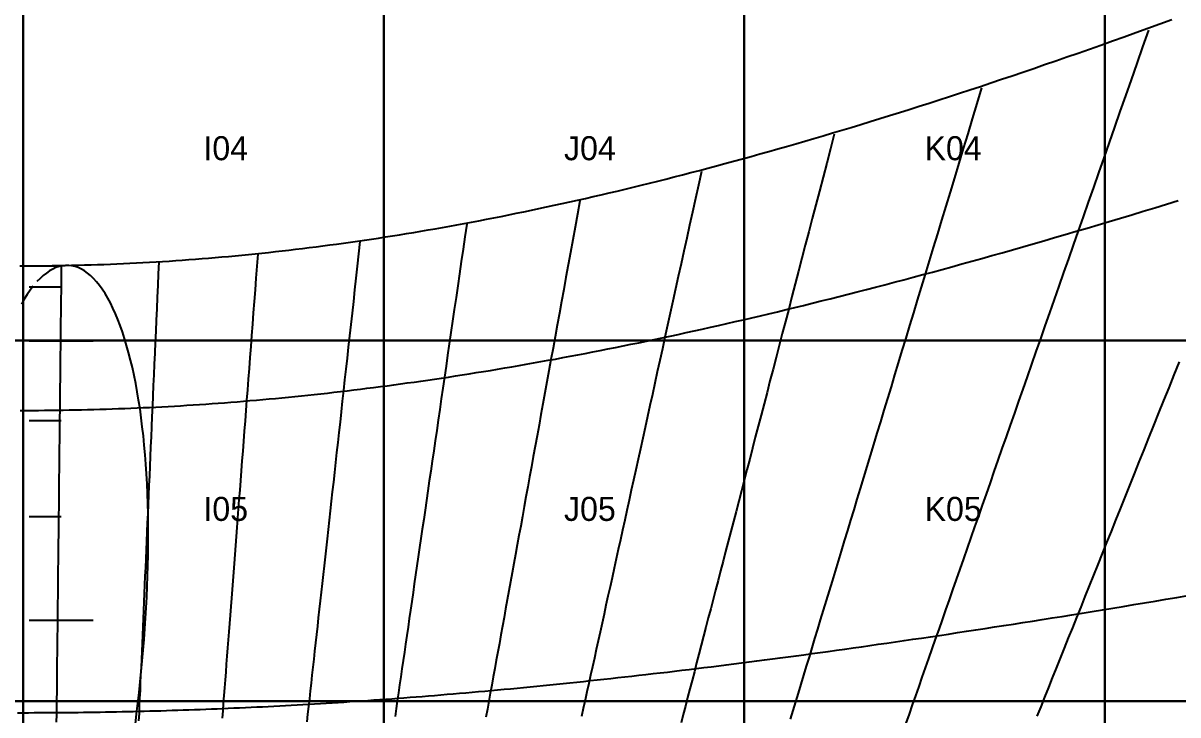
# Model space of a CAD drawing. Header units: millimetres. Extents: x -7250 to 7250, y -7250 to 7250.
# Drawn here: x 0 to 2882, y 2666 to 4392 of the extents above; entities that cross this region are included whole.
import ezdxf

# ---------------------------------------------------------------- set-up
doc = ezdxf.new("R2010")
doc.units = ezdxf.units.MM
for name, color, linetype in [('CUT', 1, 'Continuous'), ('DECL', 30, 'Continuous'), ('HOUR', 7, 'Continuous'), ('HOUR15', 9, 'Continuous'), ('HOUR30', 8, 'Continuous'), ('ID', 3, 'Continuous'), ('MERID', 40, 'Continuous'), ('NOON', 6, 'Continuous'), ('TICKS', 2, 'Continuous')]:
    doc.layers.add(name, color=color, linetype=linetype)

msp = doc.modelspace()

# ---------------------------------------------------------------- linework, layer by layer
at = {"layer": 'CUT'}
for points in [[(-900, 4500), (0, 4500), (0, 3600), (-900, 3600), (-900, 4500)], [(0, 4500), (900, 4500), (900, 3600), (0, 3600), (0, 4500)], [(900, 4500), (1800, 4500), (1800, 3600), (900, 3600), (900, 4500)], [(1800, 4500), (2700, 4500), (2700, 3600), (1800, 3600), (1800, 4500)], [(2700, 4500), (3600, 4500), (3600, 3600), (2700, 3600), (2700, 4500)], [(-900, 3600), (0, 3600), (0, 2700), (-900, 2700), (-900, 3600)], [(0, 3600), (900, 3600), (900, 2700), (0, 2700), (0, 3600)], [(900, 3600), (1800, 3600), (1800, 2700), (900, 2700), (900, 3600)], [(1800, 3600), (2700, 3600), (2700, 2700), (1800, 2700), (1800, 3600)], [(2700, 3600), (3600, 3600), (3600, 2700), (2700, 2700), (2700, 3600)], [(-900, 2700), (0, 2700), (0, 1800), (-900, 1800), (-900, 2700)], [(0, 2700), (900, 2700), (900, 1800), (0, 1800), (0, 2700)], [(900, 2700), (1800, 2700), (1800, 1800), (900, 1800), (900, 2700)], [(1800, 2700), (2700, 2700), (2700, 1800), (1800, 1800), (1800, 2700)], [(2700, 2700), (3600, 2700), (3600, 1800), (2700, 1800), (2700, 2700)]]:
    msp.add_lwpolyline(points, close=True, dxfattribs=at)
for radius in [7250, 6350]:
    msp.add_circle((0, 0), radius, dxfattribs=at)
at = {"layer": 'DECL'}
for points in [[(-8.1, 3786.5), (8.1, 3786.5), (24.2, 3786.6), (40.3, 3786.7), (56.4, 3786.8), (72.6, 3787), (88.7, 3787.2), (104.8, 3787.5), (121, 3787.8), (137.1, 3788.2), (153.3, 3788.6), (169.5, 3789.1), (185.6, 3789.6), (201.8, 3790.2), (218, 3790.8), (234.2, 3791.5), (250.5, 3792.2), (266.7, 3792.9), (283, 3793.7), (299.2, 3794.6), (315.5, 3795.5), (331.8, 3796.4), (348.2, 3797.4), (364.5, 3798.5), (380.9, 3799.5), (397.3, 3800.7), (413.7, 3801.9), (430.1, 3803.1), (446.6, 3804.4), (463.1, 3805.7), (479.6, 3807.1), (496.1, 3808.6), (512.7, 3810.1), (529.3, 3811.6), (545.9, 3813.2), (562.6, 3814.8), (579.3, 3816.5), (596, 3818.2), (612.8, 3820), (629.6, 3821.9), (646.4, 3823.8), (663.3, 3825.7), (680.2, 3827.7), (697.2, 3829.8), (714.2, 3831.9), (731.2, 3834), (748.3, 3836.2), (765.5, 3838.5), (782.6, 3840.8), (799.9, 3843.2), (817.1, 3845.6), (834.5, 3848.1), (851.8, 3850.7), (869.3, 3853.2), (886.8, 3855.9), (904.3, 3858.6), (921.9, 3861.4), (939.5, 3864.2), (957.3, 3867.1), (975, 3870), (992.9, 3873), (1010.7, 3876.1), (1028.7, 3879.2), (1046.7, 3882.4), (1064.8, 3885.6), (1083, 3888.9), (1101.2, 3892.2), (1119.5, 3895.7), (1137.9, 3899.1), (1156.3, 3902.7), (1174.8, 3906.3), (1193.4, 3910), (1212.1, 3913.7), (1230.8, 3917.5), (1249.7, 3921.4), (1268.6, 3925.3), (1287.6, 3929.3), (1306.7, 3933.4), (1325.8, 3937.6), (1345.1, 3941.8), (1364.5, 3946), (1383.9, 3950.4), (1403.4, 3954.8), (1423.1, 3959.3), (1442.8, 3963.9), (1462.6, 3968.5), (1482.6, 3973.2), (1502.6, 3978), (1522.8, 3982.9), (1543, 3987.8), (1563.4, 3992.9), (1583.9, 3998), (1604.4, 4003.1), (1625.2, 4008.4), (1646, 4013.7), (1666.9, 4019.2), (1688, 4024.7), (1709.2, 4030.3), (1730.5, 4035.9), (1751.9, 4041.7), (1773.5, 4047.5), (1795.2, 4053.5), (1817, 4059.5), (1839, 4065.6), (1861.1, 4071.8), (1883.4, 4078.1), (1905.8, 4084.5), (1928.4, 4091), (1951.1, 4097.6), (1974, 4104.3), (1997, 4111.1), (2020.2, 4118), (2043.5, 4124.9), (2067, 4132), (2090.7, 4139.2), (2114.6, 4146.5), (2138.6, 4153.9), (2162.8, 4161.5), (2187.2, 4169.1), (2211.8, 4176.8), (2236.6, 4184.7), (2261.5, 4192.7), (2286.7, 4200.8), (2312, 4209), (2337.6, 4217.3), (2363.3, 4225.7), (2389.3, 4234.3), (2415.5, 4243), (2441.9, 4251.9), (2468.6, 4260.8), (2495.4, 4269.9), (2522.5, 4279.2), (2549.8, 4288.5), (2577.4, 4298), (2605.2, 4307.7), (2633.3, 4317.5), (2661.6, 4327.4), (2690.2, 4337.5), (2719, 4347.8), (2748.1, 4358.2), (2777.5, 4368.7), (2807.2, 4379.4), (2837.2, 4390.3), (2867.4, 4401.3)], [(-7.7, 3425.8), (7.7, 3425.8), (23, 3425.8), (38.3, 3425.9), (53.7, 3426), (69, 3426.1), (84.3, 3426.3), (99.7, 3426.5), (115, 3426.8), (130.4, 3427.1), (145.8, 3427.4), (161.1, 3427.8), (176.5, 3428.2), (191.9, 3428.6), (207.3, 3429.1), (222.7, 3429.6), (238.2, 3430.1), (253.6, 3430.7), (269, 3431.3), (284.5, 3432), (300, 3432.6), (315.5, 3433.4), (331, 3434.1), (346.5, 3434.9), (362.1, 3435.8), (377.6, 3436.6), (393.2, 3437.5), (408.8, 3438.5), (424.5, 3439.5), (440.1, 3440.5), (455.8, 3441.6), (471.5, 3442.7), (487.3, 3443.8), (503, 3445), (518.8, 3446.2), (534.6, 3447.4), (550.5, 3448.7), (566.3, 3450.1), (582.2, 3451.4), (598.2, 3452.8), (614.1, 3454.3), (630.1, 3455.8), (646.2, 3457.3), (662.3, 3458.9), (678.4, 3460.5), (694.5, 3462.1), (710.7, 3463.8), (726.9, 3465.5), (743.2, 3467.3), (759.5, 3469.1), (775.9, 3471), (792.3, 3472.9), (808.7, 3474.8), (825.2, 3476.8), (841.8, 3478.8), (858.3, 3480.9), (875, 3483), (891.7, 3485.1), (908.4, 3487.3), (925.2, 3489.6), (942, 3491.8), (958.9, 3494.2), (975.9, 3496.5), (992.9, 3499), (1010, 3501.4), (1027.1, 3503.9), (1044.3, 3506.5), (1061.6, 3509.1), (1078.9, 3511.7), (1096.3, 3514.4), (1113.7, 3517.2), (1131.2, 3520), (1148.8, 3522.8), (1166.5, 3525.7), (1184.2, 3528.7), (1202, 3531.7), (1219.9, 3534.7), (1237.8, 3537.8), (1255.8, 3540.9), (1273.9, 3544.1), (1292.1, 3547.4), (1310.4, 3550.7), (1328.7, 3554), (1347.2, 3557.5), (1365.7, 3560.9), (1384.3, 3564.4), (1403, 3568), (1421.8, 3571.6), (1440.6, 3575.3), (1459.6, 3579.1), (1478.7, 3582.9), (1497.8, 3586.7), (1517.1, 3590.7), (1536.5, 3594.6), (1555.9, 3598.7), (1575.5, 3602.8), (1595.2, 3606.9), (1614.9, 3611.2), (1634.8, 3615.4), (1654.8, 3619.8), (1675, 3624.2), (1695.2, 3628.7), (1715.6, 3633.2), (1736, 3637.9), (1756.6, 3642.5), (1777.4, 3647.3), (1798.2, 3652.1), (1819.2, 3657), (1840.3, 3662), (1861.5, 3667), (1882.9, 3672.1), (1904.4, 3677.3), (1926.1, 3682.5), (1947.9, 3687.9), (1969.8, 3693.3), (1991.9, 3698.8), (2014.2, 3704.3), (2036.6, 3710), (2059.1, 3715.7), (2081.8, 3721.5), (2104.7, 3727.4), (2127.7, 3733.4), (2151, 3739.4), (2174.3, 3745.6), (2197.9, 3751.8), (2221.6, 3758.1), (2245.5, 3764.5), (2269.6, 3771), (2293.9, 3777.6), (2318.4, 3784.3), (2343, 3791.1), (2367.9, 3798), (2393, 3805), (2418.2, 3812.1), (2443.7, 3819.3), (2469.4, 3826.6), (2495.3, 3834), (2521.5, 3841.5), (2547.8, 3849.1), (2574.4, 3856.8), (2601.2, 3864.6), (2628.3, 3872.6), (2655.6, 3880.7), (2683.1, 3888.8), (2710.9, 3897.1), (2738.9, 3905.6), (2767.2, 3914.1), (2795.8, 3922.8), (2824.7, 3931.6), (2853.8, 3940.5), (2883.2, 3949.6)], [(-13.7, 2671.5), (0, 2671.5), (13.7, 2671.5), (27.4, 2671.6), (41.1, 2671.6), (54.8, 2671.7), (68.5, 2671.7), (82.2, 2671.8), (95.9, 2671.9), (109.6, 2672.1), (123.4, 2672.2), (137.1, 2672.3), (150.8, 2672.5), (164.6, 2672.7), (178.3, 2672.9), (192.1, 2673.1), (205.8, 2673.3), (219.6, 2673.6), (233.4, 2673.8), (247.2, 2674.1), (261, 2674.4), (274.8, 2674.7), (288.6, 2675.1), (302.5, 2675.4), (316.4, 2675.8), (330.2, 2676.1), (344.1, 2676.5), (358, 2676.9), (371.9, 2677.4), (385.9, 2677.8), (399.8, 2678.3), (413.8, 2678.7), (427.8, 2679.2), (441.8, 2679.7), (455.9, 2680.3), (469.9, 2680.8), (484, 2681.4), (498.1, 2681.9), (512.2, 2682.5), (526.4, 2683.2), (540.5, 2683.8), (554.7, 2684.4), (569, 2685.1), (583.2, 2685.8), (597.5, 2686.5), (611.8, 2687.2), (626.1, 2687.9), (640.5, 2688.7), (654.9, 2689.4), (669.3, 2690.2), (683.8, 2691), (698.3, 2691.8), (712.8, 2692.7), (727.4, 2693.5), (742, 2694.4), (756.6, 2695.3), (771.3, 2696.2), (786, 2697.2), (800.7, 2698.1), (815.5, 2699.1), (830.3, 2700.1), (845.2, 2701.1), (860.1, 2702.1), (875.1, 2703.2), (890.1, 2704.2), (905.1, 2705.3), (920.2, 2706.4), (935.3, 2707.5), (950.5, 2708.7), (965.7, 2709.9), (981, 2711), (996.3, 2712.2), (1011.7, 2713.5), (1027.1, 2714.7), (1042.6, 2716), (1058.2, 2717.3), (1073.7, 2718.6), (1089.4, 2719.9), (1105.1, 2721.3), (1120.9, 2722.7), (1136.7, 2724.1), (1152.5, 2725.5), (1168.5, 2726.9), (1184.5, 2728.4), (1200.6, 2729.9), (1216.7, 2731.4), (1232.9, 2732.9), (1249.1, 2734.5), (1265.5, 2736.1), (1281.9, 2737.7), (1298.3, 2739.3), (1314.9, 2741), (1331.5, 2742.6), (1348.1, 2744.4), (1364.9, 2746.1), (1381.7, 2747.8), (1398.6, 2749.6), (1415.6, 2751.4), (1432.7, 2753.2), (1449.9, 2755.1), (1467.1, 2757), (1484.4, 2758.9), (1501.8, 2760.8), (1519.3, 2762.8), (1536.9, 2764.8), (1554.5, 2766.8), (1572.3, 2768.9), (1590.1, 2770.9), (1608.1, 2773), (1626.1, 2775.2), (1644.3, 2777.3), (1662.5, 2779.5), (1680.8, 2781.8), (1699.3, 2784), (1717.8, 2786.3), (1736.5, 2788.6), (1755.2, 2791), (1774.1, 2793.3), (1793.1, 2795.7), (1812.2, 2798.2), (1831.4, 2800.7), (1850.7, 2803.2), (1870.1, 2805.7), (1889.7, 2808.3), (1909.4, 2810.9), (1929.2, 2813.6), (1949.1, 2816.2), (1969.2, 2819), (1989.4, 2821.7), (2009.7, 2824.5), (2030.1, 2827.3), (2050.7, 2830.2), (2071.5, 2833.1), (2092.4, 2836.1), (2113.4, 2839), (2134.6, 2842.1), (2155.9, 2845.1), (2177.3, 2848.2), (2199, 2851.4), (2220.8, 2854.6), (2242.7, 2857.8), (2264.8, 2861.1), (2287.1, 2864.4), (2309.5, 2867.8), (2332.1, 2871.2), (2354.9, 2874.7), (2377.9, 2878.2), (2401, 2881.7), (2424.4, 2885.3), (2447.9, 2889), (2471.6, 2892.7), (2495.5, 2896.4), (2519.6, 2900.2), (2543.9, 2904.1), (2568.4, 2908), (2593.1, 2911.9), (2618, 2915.9), (2643.1, 2920), (2668.5, 2924.1), (2694, 2928.3), (2719.8, 2932.5), (2745.9, 2936.8), (2772.1, 2941.2), (2798.6, 2945.6), (2825.4, 2950.1), (2852.4, 2954.6), (2879.7, 2959.2), (2907.2, 2963.9)]]:
    msp.add_lwpolyline(points, dxfattribs=at)
at = {"layer": 'HOUR'}
for points in [[(2392.5, 4230.4), (2380.8, 4191.8), (2369.2, 4153.7), (2357.8, 4116.1), (2346.5, 4079), (2335.4, 4042.4), (2324.5, 4006.2), (2313.6, 3970.5), (2303, 3935.3), (2292.4, 3900.5), (2282, 3866.2), (2271.7, 3832.3), (2261.5, 3798.8), (2251.5, 3765.7), (2241.6, 3733), (2231.8, 3700.7), (2222.1, 3668.8), (2212.5, 3637.3), (2203.1, 3606.1), (2193.7, 3575.3), (2184.5, 3544.8), (2175.3, 3514.7), (2166.3, 3484.9), (2157.4, 3455.5), (2148.5, 3426.3), (2139.8, 3397.5), (2131.2, 3369), (2122.6, 3340.9), (2114.1, 3313), (2105.8, 3285.4), (2097.5, 3258.1), (2089.3, 3231), (2081.2, 3204.3), (2073.1, 3177.8), (2065.2, 3151.6), (2057.3, 3125.7), (2049.5, 3100), (2041.8, 3074.5), (2034.2, 3049.4), (2026.6, 3024.4), (2019.1, 2999.7), (2011.7, 2975.2), (2004.3, 2951), (1997, 2927), (1989.8, 2903.2), (1982.7, 2879.6), (1975.6, 2856.2), (1968.6, 2833.1), (1961.6, 2810.2), (1954.7, 2787.4), (1947.9, 2764.9), (1941.1, 2742.5), (1934.4, 2720.4), (1927.7, 2698.4), (1921.1, 2676.6), (1914.5, 2655)], [(1107.3, 3890.6), (1102.7, 3859.1), (1098.2, 3828), (1093.7, 3797.2), (1089.3, 3766.8), (1084.9, 3736.8), (1080.6, 3707.1), (1076.3, 3677.8), (1072.1, 3648.8), (1067.9, 3620.1), (1063.8, 3591.7), (1059.7, 3563.7), (1055.6, 3536), (1051.6, 3508.5), (1047.7, 3481.4), (1043.8, 3454.6), (1039.9, 3428), (1036.1, 3401.7), (1032.3, 3375.7), (1028.5, 3350), (1024.8, 3324.5), (1021.2, 3299.3), (1017.5, 3274.4), (1013.9, 3249.7), (1010.4, 3225.2), (1006.8, 3201), (1003.3, 3177), (999.9, 3153.3), (996.4, 3129.7), (993, 3106.4), (989.7, 3083.3), (986.4, 3060.5), (983.1, 3037.8), (979.8, 3015.4), (976.5, 2993.1), (973.3, 2971.1), (970.1, 2949.2), (967, 2927.6), (963.9, 2906.1), (960.8, 2884.8), (957.7, 2863.7), (954.6, 2842.8), (951.6, 2822.1), (948.6, 2801.5), (945.7, 2781.1), (942.7, 2760.9), (939.8, 2740.9), (936.9, 2721), (934, 2701.2), (931.2, 2681.6), (928.3, 2662.2)], [(95.3, 3787.1), (95, 3757.7), (94.7, 3728.6), (94.4, 3699.8), (94.1, 3671.4), (93.7, 3643.3), (93.4, 3615.5), (93.1, 3588), (92.8, 3560.8), (92.6, 3534), (92.3, 3507.4), (92, 3481.1), (91.7, 3455), (91.4, 3429.3), (91.1, 3403.8), (90.9, 3378.6), (90.6, 3353.6), (90.3, 3328.9), (90.1, 3304.5), (89.8, 3280.3), (89.5, 3256.3), (89.3, 3232.5), (89, 3209), (88.8, 3185.8), (88.5, 3162.7), (88.3, 3139.9), (88, 3117.2), (87.8, 3094.8), (87.5, 3072.6), (87.3, 3050.6), (87.1, 3028.8), (86.8, 3007.2), (86.6, 2985.8), (86.4, 2964.6), (86.1, 2943.5), (85.9, 2922.7), (85.7, 2902), (85.5, 2881.5), (85.2, 2861.2), (85, 2841), (84.8, 2821), (84.6, 2801.2), (84.4, 2781.5), (84.2, 2762), (84, 2742.7), (83.8, 2723.5), (83.5, 2704.5), (83.3, 2685.6), (83.1, 2666.8), (82.9, 2648.2)]]:
    msp.add_lwpolyline(points, dxfattribs=at)
at = {"layer": 'HOUR15'}
for points in [[(2808.9, 4374.6), (2794.3, 4332.8), (2779.9, 4291.6), (2765.6, 4251), (2751.6, 4210.9), (2737.8, 4171.4), (2724.1, 4132.4), (2710.7, 4093.9), (2697.4, 4056), (2684.3, 4018.5), (2671.3, 3981.6), (2658.5, 3945.1), (2645.9, 3909.1), (2633.5, 3873.5), (2621.2, 3838.4), (2609.1, 3803.7), (2597.1, 3769.5), (2585.2, 3735.6), (2573.5, 3702.2), (2562, 3669.2), (2550.5, 3636.6), (2539.3, 3604.3), (2528.1, 3572.5), (2517.1, 3541), (2506.2, 3509.9), (2495.4, 3479.1), (2484.8, 3448.7), (2474.2, 3418.6), (2463.8, 3388.8), (2453.5, 3359.4), (2443.3, 3330.3), (2433.2, 3301.5), (2423.3, 3273), (2413.4, 3244.8), (2403.6, 3216.9), (2394, 3189.3), (2384.4, 3162), (2374.9, 3135), (2365.6, 3108.2), (2356.3, 3081.7), (2347.1, 3055.5), (2338, 3029.5), (2329, 3003.8), (2320.1, 2978.4), (2311.3, 2953.1), (2302.5, 2928.2), (2293.9, 2903.4), (2285.3, 2878.9), (2276.8, 2854.6), (2268.4, 2830.6), (2260, 2806.7), (2251.8, 2783.1), (2243.6, 2759.7), (2235.4, 2736.5), (2227.4, 2713.5), (2219.4, 2690.7), (2211.5, 2668.1), (2203.6, 2645.7)], [(2024.4, 4114.8), (2015, 4078.6), (2005.7, 4042.9), (1996.6, 4007.7), (1987.5, 3972.9), (1978.6, 3938.6), (1969.8, 3904.7), (1961.1, 3871.2), (1952.4, 3838.2), (1943.9, 3805.5), (1935.5, 3773.2), (1927.2, 3741.3), (1919, 3709.8), (1910.9, 3678.7), (1902.9, 3647.9), (1895, 3617.5), (1887.2, 3587.4), (1879.5, 3557.7), (1871.8, 3528.3), (1864.2, 3499.2), (1856.8, 3470.5), (1849.4, 3442.1), (1842, 3413.9), (1834.8, 3386.1), (1827.6, 3358.6), (1820.5, 3331.3), (1813.5, 3304.4), (1806.6, 3277.7), (1799.7, 3251.3), (1792.9, 3225.2), (1786.2, 3199.3), (1779.5, 3173.7), (1772.9, 3148.4), (1766.4, 3123.3), (1759.9, 3098.4), (1753.5, 3073.8), (1747.2, 3049.4), (1740.9, 3025.3), (1734.7, 3001.3), (1728.5, 2977.6), (1722.4, 2954.2), (1716.3, 2930.9), (1710.3, 2907.8), (1704.4, 2885), (1698.5, 2862.3), (1692.6, 2839.9), (1686.8, 2817.7), (1681.1, 2795.6), (1675.4, 2773.7), (1669.8, 2752.1), (1664.2, 2730.6), (1658.6, 2709.3), (1653.1, 2688.1), (1647.7, 2667.2), (1642.3, 2646.4)], [(1389.6, 3948.3), (1383.6, 3915.6), (1377.8, 3883.3), (1372, 3851.5), (1366.2, 3820), (1360.6, 3788.8), (1355, 3758.1), (1349.4, 3727.7), (1344, 3697.7), (1338.6, 3668), (1333.2, 3638.6), (1327.9, 3609.6), (1322.7, 3580.9), (1317.6, 3552.5), (1312.5, 3524.5), (1307.4, 3496.7), (1302.4, 3469.3), (1297.5, 3442.1), (1292.6, 3415.2), (1287.7, 3388.7), (1283, 3362.3), (1278.2, 3336.3), (1273.5, 3310.5), (1268.9, 3285), (1264.3, 3259.8), (1259.7, 3234.8), (1255.2, 3210.1), (1250.8, 3185.6), (1246.4, 3161.3), (1242, 3137.3), (1237.7, 3113.5), (1233.4, 3089.9), (1229.1, 3066.6), (1224.9, 3043.4), (1220.8, 3020.5), (1216.6, 2997.8), (1212.5, 2975.3), (1208.5, 2953), (1204.4, 2930.9), (1200.5, 2909), (1196.5, 2887.3), (1192.6, 2865.8), (1188.7, 2844.4), (1184.9, 2823.3), (1181.1, 2802.3), (1177.3, 2781.5), (1173.5, 2760.9), (1169.8, 2740.4), (1166.1, 2720.1), (1162.4, 2700), (1158.8, 2680.1), (1155.2, 2660.3)], [(840.9, 3846.9), (837.5, 3816.3), (834.1, 3786), (830.8, 3756.1), (827.5, 3726.5), (824.3, 3697.3), (821.1, 3668.4), (817.9, 3639.9), (814.8, 3611.7), (811.7, 3583.7), (808.7, 3556.1), (805.6, 3528.8), (802.6, 3501.8), (799.7, 3475.1), (796.8, 3448.7), (793.9, 3422.5), (791, 3396.6), (788.2, 3371), (785.3, 3345.7), (782.6, 3320.6), (779.8, 3295.8), (777.1, 3271.2), (774.4, 3246.8), (771.7, 3222.7), (769.1, 3198.9), (766.5, 3175.2), (763.9, 3151.8), (761.3, 3128.6), (758.7, 3105.7), (756.2, 3082.9), (753.7, 3060.4), (751.3, 3038.1), (748.8, 3015.9), (746.4, 2994), (744, 2972.3), (741.6, 2950.7), (739.2, 2929.4), (736.9, 2908.2), (734.5, 2887.2), (732.2, 2866.4), (729.9, 2845.8), (727.7, 2825.3), (725.4, 2805), (723.2, 2784.9), (721, 2765), (718.8, 2745.2), (716.6, 2725.6), (714.5, 2706.1), (712.3, 2686.8), (710.2, 2667.6), (708.1, 2648.6)], [(338.5, 3795.9), (337.2, 3766.3), (335.9, 3737.1), (334.6, 3708.1), (333.4, 3679.5), (332.2, 3651.3), (330.9, 3623.3), (329.7, 3595.7), (328.5, 3568.4), (327.4, 3541.3), (326.2, 3514.6), (325, 3488.1), (323.9, 3462), (322.8, 3436.1), (321.6, 3410.4), (320.5, 3385.1), (319.4, 3360), (318.3, 3335.2), (317.3, 3310.6), (316.2, 3286.2), (315.1, 3262.1), (314.1, 3238.3), (313.1, 3214.6), (312.1, 3191.2), (311, 3168.1), (310, 3145.1), (309, 3122.4), (308.1, 3099.8), (307.1, 3077.5), (306.1, 3055.4), (305.2, 3033.5), (304.2, 3011.8), (303.3, 2990.3), (302.3, 2968.9), (301.4, 2947.8), (300.5, 2926.8), (299.6, 2906.1), (298.7, 2885.5), (297.8, 2865), (296.9, 2844.8), (296, 2824.7), (295.2, 2804.8), (294.3, 2785), (293.4, 2765.4), (292.6, 2746), (291.8, 2726.7), (290.9, 2707.6), (290.1, 2688.6), (289.3, 2669.8), (288.4, 2651.1)]]:
    msp.add_lwpolyline(points, dxfattribs=at)
at = {"layer": 'HOUR30'}
for points in [[(1693, 4022.1), (1685.5, 3987.9), (1678.1, 3954.1), (1670.8, 3920.7), (1663.5, 3887.8), (1656.3, 3855.3), (1649.3, 3823.1), (1642.3, 3791.4), (1635.4, 3760), (1628.6, 3729), (1621.8, 3698.4), (1615.2, 3668.1), (1608.6, 3638.2), (1602.1, 3608.6), (1595.6, 3579.3), (1589.3, 3550.4), (1583, 3521.8), (1576.8, 3493.5), (1570.6, 3465.5), (1564.5, 3437.8), (1558.5, 3410.4), (1552.5, 3383.3), (1546.6, 3356.5), (1540.8, 3330), (1535, 3303.8), (1529.3, 3277.8), (1523.7, 3252), (1518.1, 3226.6), (1512.5, 3201.4), (1507, 3176.4), (1501.6, 3151.7), (1496.2, 3127.2), (1490.9, 3103), (1485.6, 3079), (1480.4, 3055.2), (1475.2, 3031.7), (1470, 3008.3), (1465, 2985.2), (1459.9, 2962.3), (1454.9, 2939.6), (1450, 2917.1), (1445.1, 2894.8), (1440.2, 2872.7), (1435.4, 2850.8), (1430.6, 2829.1), (1425.9, 2807.6), (1421.2, 2786.2), (1416.5, 2765.1), (1411.9, 2744.1), (1407.3, 2723.3), (1402.8, 2702.6), (1398.3, 2682.1), (1393.8, 2661.8)], [(585.9, 3815.7), (583.6, 3785.7), (581.3, 3756), (579, 3726.7), (576.8, 3697.7), (574.6, 3669.1), (572.4, 3640.8), (570.3, 3612.8), (568.1, 3585.1), (566, 3557.8), (564, 3530.7), (561.9, 3503.9), (559.9, 3477.4), (557.8, 3451.2), (555.8, 3425.3), (553.9, 3399.6), (551.9, 3374.2), (550, 3349.1), (548.1, 3324.2), (546.2, 3299.6), (544.3, 3275.2), (542.4, 3251), (540.6, 3227.1), (538.8, 3203.4), (537, 3180), (535.2, 3156.8), (533.4, 3133.8), (531.7, 3111), (529.9, 3088.4), (528.2, 3066.1), (526.5, 3043.9), (524.8, 3022), (523.1, 3000.2), (521.5, 2978.7), (519.8, 2957.3), (518.2, 2936.1), (516.6, 2915.1), (515, 2894.3), (513.4, 2873.6), (511.8, 2853.2), (510.3, 2832.9), (508.7, 2812.8), (507.2, 2792.8), (505.7, 2773), (504.2, 2753.4), (502.7, 2733.9), (501.2, 2714.6), (499.7, 2695.4), (498.2, 2676.4), (496.8, 2657.5)], [(2885.3, 3547), (2872.3, 3514.5), (2859.4, 3482.4), (2846.7, 3450.6), (2834.1, 3419.3), (2821.6, 3388.3), (2809.3, 3357.6), (2797.2, 3327.3), (2785.1, 3297.3), (2773.2, 3267.6), (2761.4, 3238.3), (2749.8, 3209.2), (2738.3, 3180.5), (2726.9, 3152.1), (2715.6, 3124), (2704.4, 3096.1), (2693.4, 3068.6), (2682.4, 3041.3), (2671.6, 3014.3), (2660.9, 2987.6), (2650.2, 2961.1), (2639.7, 2934.9), (2629.3, 2909), (2619, 2883.3), (2608.8, 2857.9), (2598.7, 2832.7), (2588.7, 2807.7), (2578.7, 2782.9), (2568.9, 2758.4), (2559.2, 2734.2), (2549.5, 2710.1), (2539.9, 2686.2), (2530.5, 2662.6)]]:
    msp.add_lwpolyline(points, dxfattribs=at)
at = {"layer": 'MERID'}
msp.add_lwpolyline([(0, 550), (0, 6350)], dxfattribs=at)
at = {"layer": 'NOON'}
for points in [[(280.2, 2642.8), (283.4, 2669), (286.5, 2695.3), (289.5, 2721.7), (292.3, 2748.1), (294.9, 2774.6), (297.4, 2801), (299.7, 2827.6), (301.8, 2854.1), (303.8, 2880.6), (305.6, 2907.1), (307.1, 2933.5), (308.5, 2959.9), (309.7, 2986.3), (310.6, 3012.6), (311.4, 3038.7), (311.9, 3064.8), (312.2, 3090.7), (312.3, 3116.5), (312.2, 3142.1), (311.8, 3167.6), (311.2, 3192.8), (310.4, 3217.8), (309.3, 3242.6), (308, 3267.1), (306.4, 3291.3), (304.6, 3315.3), (302.5, 3338.8), (300.2, 3362.1), (297.6, 3384.9), (294.8, 3407.4), (291.8, 3429.4), (288.4, 3451), (284.9, 3472.2), (281.1, 3492.8), (277, 3512.9), (272.8, 3532.5), (268.3, 3551.5), (263.5, 3570), (258.5, 3587.8), (253.3, 3605), (247.9, 3621.6), (242.3, 3637.4), (236.5, 3652.6), (230.4, 3667.1), (224.2, 3680.8), (217.8, 3693.8), (211.2, 3706), (204.5, 3717.4), (197.6, 3728), (190.5, 3737.7), (183.3, 3746.7), (176, 3754.8), (168.5, 3762), (161, 3768.3), (153.3, 3773.8), (145.6, 3778.4), (137.8, 3782), (129.9, 3784.8), (122, 3786.6), (114, 3787.6), (106, 3787.6), (98, 3786.7), (90, 3784.9), (81.9, 3782.2), (73.9, 3778.5), (66, 3774), (58, 3768.6), (50.2, 3762.3), (42.4, 3755.1), (34.6, 3747)], [(25.1, 3735.9), (17.6, 3725.9), (10.1, 3715.2), (2.8, 3703.6), (-4.3, 3691.2)]]:
    msp.add_lwpolyline(points, dxfattribs=at)
at = {"layer": 'TICKS'}
for points in [[(15, 3786.4), (95, 3786.4)], [(15, 3734.5), (95, 3734.5)], [(15, 3599.7), (175, 3599.7)], [(15, 3400.9), (95, 3400.9)], [(15, 3161.2), (95, 3161.2)], [(15, 2902.1), (175, 2902.1)]]:
    msp.add_lwpolyline(points, dxfattribs=at)

# ---------------------------------------------------------------- texts
at = {"layer": 'ID'}
for s, p in [('I04', (450, 4050)), ('J04', (1350, 4050)), ('K04', (2250, 4050)), ('I05', (450, 3150)), ('J05', (1350, 3150)), ('K05', (2250, 3150))]:
    msp.add_text(s, height=60, dxfattribs=at).set_placement(p)

doc.saveas('drawing.dxf')
